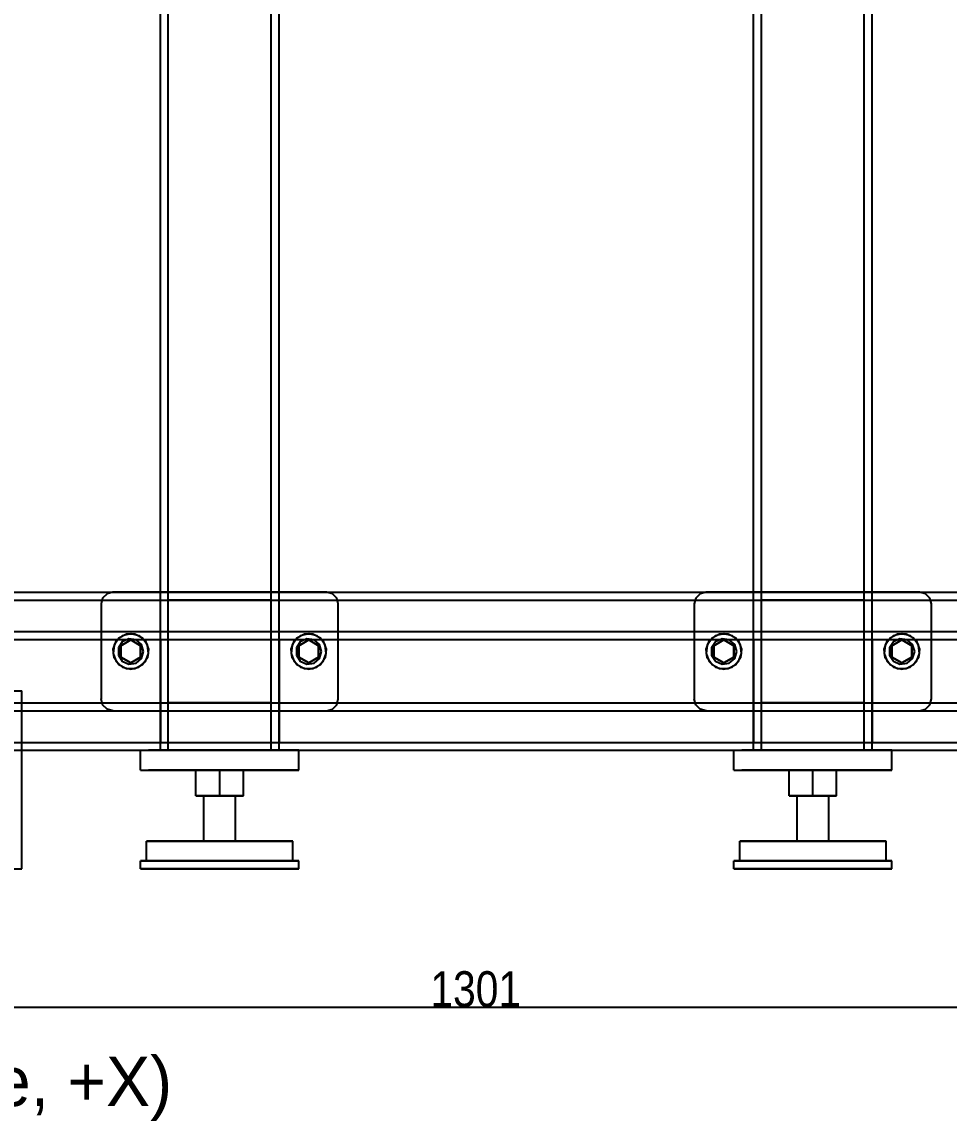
# Model space of a CAD drawing. Header units: millimetres. Extents: x -201 to 3037, y -406 to 3230.
# Drawn here: x 2150 to 2619, y -128 to 428 of the extents above; entities that cross this region are included whole.
import ezdxf

# ---------------------------------------------------------------- set-up
doc = ezdxf.new("R2010")
doc.units = ezdxf.units.MM
for name, color, linetype in [('DIM', 5, 'Continuous'), ('HIDDEN', 8, 'Continuous'), ('TEXT', 3, 'Continuous'), ('VISIBLE', 7, 'Continuous')]:
    doc.layers.add(name, color=color, linetype=linetype)
doc.styles.add('OpenSansCondensed-Light', font='OpenSansCondensed-Light.ttf')
doc.dimstyles.new('EZDXF', dxfattribs={"dimtxt": 0.25, "dimasz": 0.175, "dimexe": 0.375, "dimexo": 0.125, "dimgap": 0.1, "dimtad": 1, "dimlfac": 100, "dimzin": 12, "dimdsep": 46, "dimtxsty": 'OpenSansCondensed-Light', "dimblk": 'ARCHTICK', "dimcen": 2.5, "dimazin": 3, "dimtfac": 0.5, "dimtmove": 2, "dimatfit": 3})

# ---------------------------------------------------------------- blocks, each defined once
blk = doc.blocks.new('_ARCHTICK')
at = {"color": 0, "linetype": 'BYBLOCK', "const_width": 0.15}
blk.add_lwpolyline([(-0.5, -0.5), (0.5, 0.5)], dxfattribs=at)

msp = doc.modelspace()

# ---------------------------------------------------------------- linework, layer by layer
at = {"layer": 'HIDDEN'}
for points in [[(2220, 60), (2220, 880)], [(2224, 60), (2224, 880)], [(2224, 60), (2224, 880)], [(2276, 60), (2276, 880)], [(2276, 60), (2276, 880)], [(2280, 60), (2280, 880)], [(2520, 60), (2520, 880)], [(2524, 60), (2524, 880)], [(2524, 60), (2524, 880)], [(2576, 60), (2576, 880)], [(2576, 60), (2576, 880)], [(2580, 60), (2580, 880)], [(2130, 140), (2670, 140)], [(2130, 140), (2670, 140)], [(2130, 140), (2670, 140)], [(2196, 140), (2193, 139.2), (2190.8, 137), (2190, 134)], [(2196, 140), (2193, 139.2), (2190.8, 137), (2190, 134)], [(2196, 140), (2193, 139.2), (2190.8, 137), (2190, 134)], [(2196, 140), (2193, 139.2), (2190.8, 137), (2190, 134)], [(2304, 140), (2196, 140)], [(2304, 140), (2196, 140)], [(2304, 140), (2196, 140)], [(2304, 140), (2196, 140)], [(2220, 80), (2220, 140)], [(2220, 80), (2220, 140)], [(2220, 140), (2280, 140)], [(2220, 80), (2220, 140)], [(2220, 140), (2280, 140)], [(2280, 80), (2280, 140)], [(2280, 80), (2280, 140)], [(2280, 80), (2280, 140)], [(2310, 134), (2309.2, 137), (2307, 139.2), (2304, 140)], [(2310, 134), (2309.2, 137), (2307, 139.2), (2304, 140)], [(2310, 134), (2309.2, 137), (2307, 139.2), (2304, 140)], [(2310, 134), (2309.2, 137), (2307, 139.2), (2304, 140)], [(2496, 140), (2493, 139.2), (2490.8, 137), (2490, 134)], [(2496, 140), (2493, 139.2), (2490.8, 137), (2490, 134)], [(2496, 140), (2493, 139.2), (2490.8, 137), (2490, 134)], [(2496, 140), (2493, 139.2), (2490.8, 137), (2490, 134)], [(2604, 140), (2496, 140)], [(2604, 140), (2496, 140)], [(2604, 140), (2496, 140)], [(2604, 140), (2496, 140)], [(2520, 80), (2520, 140)], [(2520, 80), (2520, 140)], [(2520, 140), (2580, 140)], [(2520, 80), (2520, 140)], [(2520, 140), (2580, 140)], [(2580, 80), (2580, 140)], [(2580, 80), (2580, 140)], [(2580, 80), (2580, 140)], [(2610, 134), (2609.2, 137), (2607, 139.2), (2604, 140)], [(2610, 134), (2609.2, 137), (2607, 139.2), (2604, 140)], [(2610, 134), (2609.2, 137), (2607, 139.2), (2604, 140)], [(2610, 134), (2609.2, 137), (2607, 139.2), (2604, 140)], [(2130, 136), (2670, 136)], [(2130, 136), (2670, 136)], [(2130, 136), (2670, 136)], [(2130, 136), (2670, 136)], [(2190, 134), (2190, 86)], [(2190, 134), (2190, 86)], [(2190, 134), (2190, 86)], [(2190, 134), (2190, 86)], [(2276, 136), (2224, 136)], [(2224, 84), (2224, 136)], [(2276, 136), (2224, 136)], [(2224, 84), (2224, 136)], [(2276, 84), (2276, 136)], [(2276, 84), (2276, 136)], [(2310, 86), (2310, 134)], [(2310, 86), (2310, 134)], [(2310, 86), (2310, 134)], [(2310, 86), (2310, 134)], [(2490, 134), (2490, 86)], [(2490, 134), (2490, 86)], [(2490, 134), (2490, 86)], [(2490, 134), (2490, 86)], [(2576, 136), (2524, 136)], [(2524, 84), (2524, 136)], [(2576, 136), (2524, 136)], [(2524, 84), (2524, 136)], [(2576, 84), (2576, 136)], [(2576, 84), (2576, 136)], [(2610, 86), (2610, 134)], [(2610, 86), (2610, 134)], [(2610, 86), (2610, 134)], [(2610, 86), (2610, 134)], [(1860, 120), (2690, 120)], [(1860, 120), (2690, 120)], [(1860, 120), (2220, 120)], [(2070, 120), (2220, 120)], [(2205, 119), (2209.18, 117.97), (2212.41, 115.11), (2213.93, 111.08), (2213.42, 106.81), (2210.97, 103.26), (2207.15, 101.26), (2202.85, 101.26), (2199.03, 103.26), (2196.58, 106.81), (2196.07, 111.08), (2197.59, 115.11), (2200.82, 117.97), (2205, 119)], [(2205, 119), (2209.18, 117.97), (2212.41, 115.11), (2213.93, 111.08), (2213.42, 106.81), (2210.97, 103.26), (2207.15, 101.26), (2202.85, 101.26), (2199.03, 103.26), (2196.58, 106.81), (2196.07, 111.08), (2197.59, 115.11), (2200.82, 117.97), (2205, 119)], [(2205, 101), (2209.18, 102.03), (2212.41, 104.89), (2213.93, 108.92), (2213.42, 113.19), (2210.97, 116.74), (2207.15, 118.74), (2202.85, 118.74), (2199.03, 116.74), (2196.58, 113.19), (2196.07, 108.92), (2197.59, 104.89), (2200.82, 102.03), (2205, 101)], [(2205, 101), (2209.18, 102.03), (2212.41, 104.89), (2213.93, 108.92), (2213.42, 113.19), (2210.97, 116.74), (2207.15, 118.74), (2202.85, 118.74), (2199.03, 116.74), (2196.58, 113.19), (2196.07, 108.92), (2197.59, 104.89), (2200.82, 102.03), (2205, 101)], [(2220, 60), (2220, 120)], [(2220, 80), (2220, 120)], [(2280, 60), (2280, 120)], [(2280, 120), (2520, 120)], [(2280, 80), (2280, 120)], [(2280, 120), (2520, 120)], [(2295, 119), (2299.18, 117.97), (2302.41, 115.11), (2303.93, 111.08), (2303.42, 106.81), (2300.97, 103.26), (2297.15, 101.26), (2292.85, 101.26), (2289.03, 103.26), (2286.58, 106.81), (2286.07, 111.08), (2287.59, 115.11), (2290.82, 117.97), (2295, 119)], [(2295, 119), (2299.18, 117.97), (2302.41, 115.11), (2303.93, 111.08), (2303.42, 106.81), (2300.97, 103.26), (2297.15, 101.26), (2292.85, 101.26), (2289.03, 103.26), (2286.58, 106.81), (2286.07, 111.08), (2287.59, 115.11), (2290.82, 117.97), (2295, 119)], [(2295, 101), (2299.18, 102.03), (2302.41, 104.89), (2303.93, 108.92), (2303.42, 113.19), (2300.97, 116.74), (2297.15, 118.74), (2292.85, 118.74), (2289.03, 116.74), (2286.58, 113.19), (2286.07, 108.92), (2287.59, 104.89), (2290.82, 102.03), (2295, 101)], [(2295, 101), (2299.18, 102.03), (2302.41, 104.89), (2303.93, 108.92), (2303.42, 113.19), (2300.97, 116.74), (2297.15, 118.74), (2292.85, 118.74), (2289.03, 116.74), (2286.58, 113.19), (2286.07, 108.92), (2287.59, 104.89), (2290.82, 102.03), (2295, 101)], [(2505, 119), (2509.18, 117.97), (2512.41, 115.11), (2513.93, 111.08), (2513.42, 106.81), (2510.97, 103.26), (2507.15, 101.26), (2502.85, 101.26), (2499.03, 103.26), (2496.58, 106.81), (2496.07, 111.08), (2497.59, 115.11), (2500.82, 117.97), (2505, 119)], [(2505, 119), (2509.18, 117.97), (2512.41, 115.11), (2513.93, 111.08), (2513.42, 106.81), (2510.97, 103.26), (2507.15, 101.26), (2502.85, 101.26), (2499.03, 103.26), (2496.58, 106.81), (2496.07, 111.08), (2497.59, 115.11), (2500.82, 117.97), (2505, 119)], [(2505, 101), (2509.18, 102.03), (2512.41, 104.89), (2513.93, 108.92), (2513.42, 113.19), (2510.97, 116.74), (2507.15, 118.74), (2502.85, 118.74), (2499.03, 116.74), (2496.58, 113.19), (2496.07, 108.92), (2497.59, 104.89), (2500.82, 102.03), (2505, 101)], [(2505, 101), (2509.18, 102.03), (2512.41, 104.89), (2513.93, 108.92), (2513.42, 113.19), (2510.97, 116.74), (2507.15, 118.74), (2502.85, 118.74), (2499.03, 116.74), (2496.58, 113.19), (2496.07, 108.92), (2497.59, 104.89), (2500.82, 102.03), (2505, 101)], [(2520, 60), (2520, 120)], [(2520, 80), (2520, 120)], [(2580, 60), (2580, 120)], [(2580, 120), (2690, 120)], [(2580, 80), (2580, 120)], [(2580, 120), (2690, 120)], [(2595, 119), (2599.18, 117.97), (2602.41, 115.11), (2603.93, 111.08), (2603.42, 106.81), (2600.97, 103.26), (2597.15, 101.26), (2592.85, 101.26), (2589.03, 103.26), (2586.58, 106.81), (2586.07, 111.08), (2587.59, 115.11), (2590.82, 117.97), (2595, 119)], [(2595, 119), (2599.18, 117.97), (2602.41, 115.11), (2603.93, 111.08), (2603.42, 106.81), (2600.97, 103.26), (2597.15, 101.26), (2592.85, 101.26), (2589.03, 103.26), (2586.58, 106.81), (2586.07, 111.08), (2587.59, 115.11), (2590.82, 117.97), (2595, 119)], [(2595, 101), (2599.18, 102.03), (2602.41, 104.89), (2603.93, 108.92), (2603.42, 113.19), (2600.97, 116.74), (2597.15, 118.74), (2592.85, 118.74), (2589.03, 116.74), (2586.58, 113.19), (2586.07, 108.92), (2587.59, 104.89), (2590.82, 102.03), (2595, 101)], [(2595, 101), (2599.18, 102.03), (2602.41, 104.89), (2603.93, 108.92), (2603.42, 113.19), (2600.97, 116.74), (2597.15, 118.74), (2592.85, 118.74), (2589.03, 116.74), (2586.58, 113.19), (2586.07, 108.92), (2587.59, 104.89), (2590.82, 102.03), (2595, 101)], [(1860, 116), (2690, 116)], [(1860, 116), (2690, 116)], [(1860, 116), (2220, 116)], [(1860, 116), (2220, 116)], [(2211.5, 110), (2210.47, 113.51), (2207.7, 115.91), (2204.07, 116.43), (2200.74, 114.91), (2198.76, 111.83), (2198.76, 108.17), (2200.74, 105.09), (2204.07, 103.57), (2207.7, 104.09), (2210.47, 106.49), (2211.5, 110)], [(2211.5, 110), (2210.47, 113.51), (2207.7, 115.91), (2204.07, 116.43), (2200.74, 114.91), (2198.76, 111.83), (2198.76, 108.17), (2200.74, 105.09), (2204.07, 103.57), (2207.7, 104.09), (2210.47, 106.49), (2211.5, 110)], [(2211.5, 110), (2210.47, 113.51), (2207.7, 115.91), (2204.07, 116.43), (2200.74, 114.91), (2198.76, 111.83), (2198.76, 108.17), (2200.74, 105.09), (2204.07, 103.57), (2207.7, 104.09), (2210.47, 106.49), (2211.5, 110)], [(2211.5, 110), (2210.47, 113.51), (2207.7, 115.91), (2204.07, 116.43), (2200.74, 114.91), (2198.76, 111.83), (2198.76, 108.17), (2200.74, 105.09), (2204.07, 103.57), (2207.7, 104.09), (2210.47, 106.49), (2211.5, 110)], [(2200, 112.89), (2205, 115.77)], [(2205, 115.77), (2200, 112.89)], [(2205, 115.77), (2200, 112.89)], [(2200, 112.89), (2205, 115.77)], [(2200, 107.11), (2200, 112.89)], [(2200, 112.89), (2200, 107.11)], [(2200, 112.89), (2200, 107.11)], [(2200, 107.11), (2200, 112.89)], [(2205, 115.77), (2210, 112.89)], [(2210, 112.89), (2205, 115.77)], [(2210, 112.89), (2205, 115.77)], [(2205, 115.77), (2210, 112.89)], [(2210, 112.89), (2210, 107.11)], [(2210, 107.11), (2210, 112.89)], [(2210, 107.11), (2210, 112.89)], [(2210, 112.89), (2210, 107.11)], [(2220, 116), (2220, 64)], [(2220, 116), (2220, 64)], [(2280, 116), (2280, 64)], [(2280, 116), (2280, 64)], [(2280, 116), (2520, 116)], [(2280, 116), (2520, 116)], [(2301.5, 110), (2300.47, 113.51), (2297.7, 115.91), (2294.07, 116.43), (2290.74, 114.91), (2288.76, 111.83), (2288.76, 108.17), (2290.74, 105.09), (2294.07, 103.57), (2297.7, 104.09), (2300.47, 106.49), (2301.5, 110)], [(2301.5, 110), (2300.47, 113.51), (2297.7, 115.91), (2294.07, 116.43), (2290.74, 114.91), (2288.76, 111.83), (2288.76, 108.17), (2290.74, 105.09), (2294.07, 103.57), (2297.7, 104.09), (2300.47, 106.49), (2301.5, 110)], [(2301.5, 110), (2300.47, 113.51), (2297.7, 115.91), (2294.07, 116.43), (2290.74, 114.91), (2288.76, 111.83), (2288.76, 108.17), (2290.74, 105.09), (2294.07, 103.57), (2297.7, 104.09), (2300.47, 106.49), (2301.5, 110)], [(2301.5, 110), (2300.47, 113.51), (2297.7, 115.91), (2294.07, 116.43), (2290.74, 114.91), (2288.76, 111.83), (2288.76, 108.17), (2290.74, 105.09), (2294.07, 103.57), (2297.7, 104.09), (2300.47, 106.49), (2301.5, 110)], [(2290, 112.89), (2295, 115.77)], [(2295, 115.77), (2290, 112.89)], [(2295, 115.77), (2290, 112.89)], [(2290, 112.89), (2295, 115.77)], [(2290, 107.11), (2290, 112.89)], [(2290, 112.89), (2290, 107.11)], [(2290, 112.89), (2290, 107.11)], [(2290, 107.11), (2290, 112.89)], [(2295, 115.77), (2300, 112.89)], [(2300, 112.89), (2295, 115.77)], [(2300, 112.89), (2295, 115.77)], [(2295, 115.77), (2300, 112.89)], [(2300, 112.89), (2300, 107.11)], [(2300, 107.11), (2300, 112.89)], [(2300, 107.11), (2300, 112.89)], [(2300, 112.89), (2300, 107.11)], [(2511.5, 110), (2510.47, 113.51), (2507.7, 115.91), (2504.07, 116.43), (2500.74, 114.91), (2498.76, 111.83), (2498.76, 108.17), (2500.74, 105.09), (2504.07, 103.57), (2507.7, 104.09), (2510.47, 106.49), (2511.5, 110)], [(2511.5, 110), (2510.47, 113.51), (2507.7, 115.91), (2504.07, 116.43), (2500.74, 114.91), (2498.76, 111.83), (2498.76, 108.17), (2500.74, 105.09), (2504.07, 103.57), (2507.7, 104.09), (2510.47, 106.49), (2511.5, 110)], [(2511.5, 110), (2510.47, 113.51), (2507.7, 115.91), (2504.07, 116.43), (2500.74, 114.91), (2498.76, 111.83), (2498.76, 108.17), (2500.74, 105.09), (2504.07, 103.57), (2507.7, 104.09), (2510.47, 106.49), (2511.5, 110)], [(2511.5, 110), (2510.47, 113.51), (2507.7, 115.91), (2504.07, 116.43), (2500.74, 114.91), (2498.76, 111.83), (2498.76, 108.17), (2500.74, 105.09), (2504.07, 103.57), (2507.7, 104.09), (2510.47, 106.49), (2511.5, 110)], [(2500, 112.89), (2505, 115.77)], [(2505, 115.77), (2500, 112.89)], [(2505, 115.77), (2500, 112.89)], [(2500, 112.89), (2505, 115.77)], [(2500, 107.11), (2500, 112.89)], [(2500, 112.89), (2500, 107.11)], [(2500, 112.89), (2500, 107.11)], [(2500, 107.11), (2500, 112.89)], [(2505, 115.77), (2510, 112.89)], [(2510, 112.89), (2505, 115.77)], [(2510, 112.89), (2505, 115.77)], [(2505, 115.77), (2510, 112.89)], [(2510, 112.89), (2510, 107.11)], [(2510, 107.11), (2510, 112.89)], [(2510, 107.11), (2510, 112.89)], [(2510, 112.89), (2510, 107.11)], [(2520, 116), (2520, 64)], [(2520, 116), (2520, 64)], [(2580, 116), (2580, 64)], [(2580, 116), (2580, 64)], [(2580, 116), (2690, 116)], [(2580, 116), (2690, 116)], [(2601.5, 110), (2600.47, 113.51), (2597.7, 115.91), (2594.07, 116.43), (2590.74, 114.91), (2588.76, 111.83), (2588.76, 108.17), (2590.74, 105.09), (2594.07, 103.57), (2597.7, 104.09), (2600.47, 106.49), (2601.5, 110)], [(2601.5, 110), (2600.47, 113.51), (2597.7, 115.91), (2594.07, 116.43), (2590.74, 114.91), (2588.76, 111.83), (2588.76, 108.17), (2590.74, 105.09), (2594.07, 103.57), (2597.7, 104.09), (2600.47, 106.49), (2601.5, 110)], [(2601.5, 110), (2600.47, 113.51), (2597.7, 115.91), (2594.07, 116.43), (2590.74, 114.91), (2588.76, 111.83), (2588.76, 108.17), (2590.74, 105.09), (2594.07, 103.57), (2597.7, 104.09), (2600.47, 106.49), (2601.5, 110)], [(2601.5, 110), (2600.47, 113.51), (2597.7, 115.91), (2594.07, 116.43), (2590.74, 114.91), (2588.76, 111.83), (2588.76, 108.17), (2590.74, 105.09), (2594.07, 103.57), (2597.7, 104.09), (2600.47, 106.49), (2601.5, 110)], [(2590, 112.89), (2595, 115.77)], [(2595, 115.77), (2590, 112.89)], [(2595, 115.77), (2590, 112.89)], [(2590, 112.89), (2595, 115.77)], [(2590, 107.11), (2590, 112.89)], [(2590, 112.89), (2590, 107.11)], [(2590, 112.89), (2590, 107.11)], [(2590, 107.11), (2590, 112.89)], [(2595, 115.77), (2600, 112.89)], [(2600, 112.89), (2595, 115.77)], [(2600, 112.89), (2595, 115.77)], [(2595, 115.77), (2600, 112.89)], [(2600, 112.89), (2600, 107.11)], [(2600, 107.11), (2600, 112.89)], [(2600, 107.11), (2600, 112.89)], [(2600, 112.89), (2600, 107.11)], [(2205, 104.23), (2200, 107.11)], [(2200, 107.11), (2205, 104.23)], [(2200, 107.11), (2205, 104.23)], [(2205, 104.23), (2200, 107.11)], [(2210, 107.11), (2205, 104.23)], [(2205, 104.23), (2210, 107.11)], [(2205, 104.23), (2210, 107.11)], [(2210, 107.11), (2205, 104.23)], [(2295, 104.23), (2290, 107.11)], [(2290, 107.11), (2295, 104.23)], [(2290, 107.11), (2295, 104.23)], [(2295, 104.23), (2290, 107.11)], [(2300, 107.11), (2295, 104.23)], [(2295, 104.23), (2300, 107.11)], [(2295, 104.23), (2300, 107.11)], [(2300, 107.11), (2295, 104.23)], [(2505, 104.23), (2500, 107.11)], [(2500, 107.11), (2505, 104.23)], [(2500, 107.11), (2505, 104.23)], [(2505, 104.23), (2500, 107.11)], [(2510, 107.11), (2505, 104.23)], [(2505, 104.23), (2510, 107.11)], [(2505, 104.23), (2510, 107.11)], [(2510, 107.11), (2505, 104.23)], [(2595, 104.23), (2590, 107.11)], [(2590, 107.11), (2595, 104.23)], [(2590, 107.11), (2595, 104.23)], [(2595, 104.23), (2590, 107.11)], [(2600, 107.11), (2595, 104.23)], [(2595, 104.23), (2600, 107.11)], [(2595, 104.23), (2600, 107.11)], [(2600, 107.11), (2595, 104.23)], [(1950, 90), (2150, 90)], [(2150, 0), (2150, 90)], [(2130, 84), (2670, 84)], [(2130, 84), (2670, 84)], [(2130, 84), (2670, 84)], [(2130, 84), (2670, 84)], [(2196, 80), (2193, 80.8), (2190.8, 83), (2190, 86)], [(2196, 80), (2193, 80.8), (2190.8, 83), (2190, 86)], [(2196, 80), (2193, 80.8), (2190.8, 83), (2190, 86)], [(2196, 80), (2193, 80.8), (2190.8, 83), (2190, 86)], [(2276, 84), (2224, 84)], [(2276, 84), (2224, 84)], [(2304, 80), (2307, 80.8), (2309.2, 83), (2310, 86)], [(2304, 80), (2307, 80.8), (2309.2, 83), (2310, 86)], [(2304, 80), (2307, 80.8), (2309.2, 83), (2310, 86)], [(2304, 80), (2307, 80.8), (2309.2, 83), (2310, 86)], [(2496, 80), (2493, 80.8), (2490.8, 83), (2490, 86)], [(2496, 80), (2493, 80.8), (2490.8, 83), (2490, 86)], [(2496, 80), (2493, 80.8), (2490.8, 83), (2490, 86)], [(2496, 80), (2493, 80.8), (2490.8, 83), (2490, 86)], [(2576, 84), (2524, 84)], [(2576, 84), (2524, 84)], [(2604, 80), (2607, 80.8), (2609.2, 83), (2610, 86)], [(2604, 80), (2607, 80.8), (2609.2, 83), (2610, 86)], [(2604, 80), (2607, 80.8), (2609.2, 83), (2610, 86)], [(2604, 80), (2607, 80.8), (2609.2, 83), (2610, 86)], [(2130, 80), (2670, 80)], [(2130, 80), (2670, 80)], [(2130, 80), (2670, 80)], [(2130, 80), (2150, 80)], [(2196, 80), (2304, 80)], [(2196, 80), (2304, 80)], [(2196, 80), (2304, 80)], [(2196, 80), (2304, 80)], [(2220, 80), (2280, 80)], [(2220, 80), (2280, 80)], [(2496, 80), (2604, 80)], [(2496, 80), (2604, 80)], [(2496, 80), (2604, 80)], [(2496, 80), (2604, 80)], [(2520, 80), (2580, 80)], [(2520, 80), (2580, 80)], [(1860, 64), (2690, 64)], [(1860, 64), (2690, 64)], [(1860, 64), (2220, 64)], [(1860, 64), (2220, 64)], [(2280, 64), (2520, 64)], [(2280, 64), (2520, 64)], [(2580, 64), (2690, 64)], [(2580, 64), (2690, 64)], [(1860, 60), (2690, 60)], [(1860, 60), (2690, 60)], [(1860, 60), (2220, 60)], [(1950, 60), (2150, 60)], [(2210, 60), (2220, 60)], [(2210, 50), (2210, 60)], [(2210, 60), (2210.03, 60), (2210.1, 60), (2210.22, 60), (2210.4, 60), (2210.61, 60), (2210.87, 60), (2211.17, 60), (2211.51, 60), (2211.87, 60), (2212.26, 60), (2212.68, 60), (2213.11, 60), (2213.55, 60), (2214, 60)], [(2286, 60), (2214, 60)], [(2220, 60), (2280, 60)], [(2220, 60), (2280, 60)], [(2224, 60), (2276, 60)], [(2224, 60), (2276, 60)], [(2258.5, 60), (2258.29, 60), (2257.66, 60), (2256.65, 60), (2255.3, 60), (2253.69, 60), (2251.89, 60), (2250, 60), (2248.11, 60), (2246.31, 60), (2244.7, 60), (2243.35, 60), (2242.34, 60), (2241.71, 60), (2241.5, 60)], [(2241.5, 60), (2241.55, 60), (2241.71, 60), (2241.98, 60), (2242.34, 60), (2242.8, 60), (2243.35, 60), (2243.99, 60), (2244.7, 60), (2245.48, 60), (2246.31, 60), (2247.19, 60), (2248.11, 60), (2249.05, 60), (2250, 60)], [(2250, 60), (2250.95, 60), (2251.89, 60), (2252.81, 60), (2253.69, 60), (2254.52, 60), (2255.3, 60), (2256.01, 60), (2256.65, 60), (2257.2, 60), (2257.66, 60), (2258.02, 60), (2258.29, 60), (2258.45, 60), (2258.5, 60)], [(2280, 60), (2520, 60)], [(2280, 60), (2290, 60)], [(2290, 60), (2289.97, 60), (2289.9, 60), (2289.78, 60), (2289.6, 60), (2289.39, 60), (2289.13, 60), (2288.83, 60), (2288.49, 60), (2288.13, 60), (2287.74, 60), (2287.32, 60), (2286.89, 60), (2286.45, 60), (2286, 60)], [(2290, 50), (2290, 60)], [(2510, 60), (2520, 60)], [(2510, 50), (2510, 60)], [(2510, 60), (2510.03, 60), (2510.1, 60), (2510.22, 60), (2510.4, 60), (2510.61, 60), (2510.87, 60), (2511.17, 60), (2511.51, 60), (2511.87, 60), (2512.26, 60), (2512.68, 60), (2513.11, 60), (2513.55, 60), (2514, 60)], [(2586, 60), (2514, 60)], [(2520, 60), (2580, 60)], [(2520, 60), (2580, 60)], [(2524, 60), (2576, 60)], [(2524, 60), (2576, 60)], [(2558.5, 60), (2558.29, 60), (2557.66, 60), (2556.65, 60), (2555.3, 60), (2553.69, 60), (2551.89, 60), (2550, 60), (2548.11, 60), (2546.31, 60), (2544.7, 60), (2543.35, 60), (2542.34, 60), (2541.71, 60), (2541.5, 60)], [(2541.5, 60), (2541.55, 60), (2541.71, 60), (2541.98, 60), (2542.34, 60), (2542.8, 60), (2543.35, 60), (2543.99, 60), (2544.7, 60), (2545.48, 60), (2546.31, 60), (2547.19, 60), (2548.11, 60), (2549.05, 60), (2550, 60)], [(2550, 60), (2550.95, 60), (2551.89, 60), (2552.81, 60), (2553.69, 60), (2554.52, 60), (2555.3, 60), (2556.01, 60), (2556.65, 60), (2557.2, 60), (2557.66, 60), (2558.02, 60), (2558.29, 60), (2558.45, 60), (2558.5, 60)], [(2580, 60), (2690, 60)], [(2580, 60), (2590, 60)], [(2590, 60), (2589.97, 60), (2589.9, 60), (2589.78, 60), (2589.6, 60), (2589.39, 60), (2589.13, 60), (2588.83, 60), (2588.49, 60), (2588.13, 60), (2587.74, 60), (2587.32, 60), (2586.89, 60), (2586.45, 60), (2586, 60)], [(2590, 50), (2590, 60)], [(2210, 50), (2210.03, 50), (2210.1, 50), (2210.22, 50), (2210.4, 50), (2210.61, 50), (2210.87, 50), (2211.17, 50), (2211.51, 50), (2211.87, 50), (2212.26, 50), (2212.68, 50), (2213.11, 50), (2213.55, 50), (2214, 50)], [(2286, 50), (2214, 50)], [(2238, 50), (2250, 50)], [(2250, 50), (2238, 50)], [(2238, 37), (2238, 50)], [(2258.5, 50), (2258.29, 50), (2257.66, 50), (2256.65, 50), (2255.3, 50), (2253.69, 50), (2251.89, 50), (2250, 50), (2248.11, 50), (2246.31, 50), (2244.7, 50), (2243.35, 50), (2242.34, 50), (2241.71, 50), (2241.5, 50)], [(2241.5, 50), (2241.55, 50), (2241.71, 50), (2241.98, 50), (2242.34, 50), (2242.8, 50), (2243.35, 50), (2243.99, 50), (2244.7, 50), (2245.48, 50), (2246.31, 50), (2247.19, 50), (2248.11, 50), (2249.05, 50), (2250, 50)], [(2258, 50), (2257.8, 50), (2257.21, 50), (2256.25, 50), (2254.99, 50), (2253.47, 50), (2251.78, 50), (2250, 50), (2248.22, 50), (2246.53, 50), (2245.01, 50), (2243.75, 50), (2242.79, 50), (2242.2, 50), (2242, 50)], [(2242, 50), (2242.05, 50), (2242.2, 50), (2242.45, 50), (2242.79, 50), (2243.23, 50), (2243.75, 50), (2244.34, 50), (2245.01, 50), (2245.74, 50), (2246.53, 50), (2247.36, 50), (2248.22, 50), (2249.1, 50), (2250, 50)], [(2258, 50), (2257.8, 50), (2257.21, 50), (2256.25, 50), (2254.99, 50), (2253.47, 50), (2251.78, 50), (2250, 50), (2248.22, 50), (2246.53, 50), (2245.01, 50), (2243.75, 50), (2242.79, 50), (2242.2, 50), (2242, 50)], [(2242, 50), (2242.05, 50), (2242.2, 50), (2242.45, 50), (2242.79, 50), (2243.23, 50), (2243.75, 50), (2244.34, 50), (2245.01, 50), (2245.74, 50), (2246.53, 50), (2247.36, 50), (2248.22, 50), (2249.1, 50), (2250, 50)], [(2250, 50), (2250.95, 50), (2251.89, 50), (2252.81, 50), (2253.69, 50), (2254.52, 50), (2255.3, 50), (2256.01, 50), (2256.65, 50), (2257.2, 50), (2257.66, 50), (2258.02, 50), (2258.29, 50), (2258.45, 50), (2258.5, 50)], [(2250, 50), (2250.9, 50), (2251.78, 50), (2252.64, 50), (2253.47, 50), (2254.26, 50), (2254.99, 50), (2255.66, 50), (2256.25, 50), (2256.77, 50), (2257.21, 50), (2257.55, 50), (2257.8, 50), (2257.95, 50), (2258, 50)], [(2250, 50), (2262, 50)], [(2262, 50), (2250, 50)], [(2250, 50), (2250.9, 50), (2251.78, 50), (2252.64, 50), (2253.47, 50), (2254.26, 50), (2254.99, 50), (2255.66, 50), (2256.25, 50), (2256.77, 50), (2257.21, 50), (2257.55, 50), (2257.8, 50), (2257.95, 50), (2258, 50)], [(2250, 37), (2250, 50)], [(2262, 37), (2262, 50)], [(2290, 50), (2289.97, 50), (2289.9, 50), (2289.78, 50), (2289.6, 50), (2289.39, 50), (2289.13, 50), (2288.83, 50), (2288.49, 50), (2288.13, 50), (2287.74, 50), (2287.32, 50), (2286.89, 50), (2286.45, 50), (2286, 50)], [(2510, 50), (2510.03, 50), (2510.1, 50), (2510.22, 50), (2510.4, 50), (2510.61, 50), (2510.87, 50), (2511.17, 50), (2511.51, 50), (2511.87, 50), (2512.26, 50), (2512.68, 50), (2513.11, 50), (2513.55, 50), (2514, 50)], [(2586, 50), (2514, 50)], [(2538, 50), (2550, 50)], [(2550, 50), (2538, 50)], [(2538, 37), (2538, 50)], [(2558.5, 50), (2558.29, 50), (2557.66, 50), (2556.65, 50), (2555.3, 50), (2553.69, 50), (2551.89, 50), (2550, 50), (2548.11, 50), (2546.31, 50), (2544.7, 50), (2543.35, 50), (2542.34, 50), (2541.71, 50), (2541.5, 50)], [(2541.5, 50), (2541.55, 50), (2541.71, 50), (2541.98, 50), (2542.34, 50), (2542.8, 50), (2543.35, 50), (2543.99, 50), (2544.7, 50), (2545.48, 50), (2546.31, 50), (2547.19, 50), (2548.11, 50), (2549.05, 50), (2550, 50)], [(2558, 50), (2557.8, 50), (2557.21, 50), (2556.25, 50), (2554.99, 50), (2553.47, 50), (2551.78, 50), (2550, 50), (2548.22, 50), (2546.53, 50), (2545.01, 50), (2543.75, 50), (2542.79, 50), (2542.2, 50), (2542, 50)], [(2542, 50), (2542.05, 50), (2542.2, 50), (2542.45, 50), (2542.79, 50), (2543.23, 50), (2543.75, 50), (2544.34, 50), (2545.01, 50), (2545.74, 50), (2546.53, 50), (2547.36, 50), (2548.22, 50), (2549.1, 50), (2550, 50)], [(2558, 50), (2557.8, 50), (2557.21, 50), (2556.25, 50), (2554.99, 50), (2553.47, 50), (2551.78, 50), (2550, 50), (2548.22, 50), (2546.53, 50), (2545.01, 50), (2543.75, 50), (2542.79, 50), (2542.2, 50), (2542, 50)], [(2542, 50), (2542.05, 50), (2542.2, 50), (2542.45, 50), (2542.79, 50), (2543.23, 50), (2543.75, 50), (2544.34, 50), (2545.01, 50), (2545.74, 50), (2546.53, 50), (2547.36, 50), (2548.22, 50), (2549.1, 50), (2550, 50)], [(2550, 50), (2550.95, 50), (2551.89, 50), (2552.81, 50), (2553.69, 50), (2554.52, 50), (2555.3, 50), (2556.01, 50), (2556.65, 50), (2557.2, 50), (2557.66, 50), (2558.02, 50), (2558.29, 50), (2558.45, 50), (2558.5, 50)], [(2550, 50), (2550.9, 50), (2551.78, 50), (2552.64, 50), (2553.47, 50), (2554.26, 50), (2554.99, 50), (2555.66, 50), (2556.25, 50), (2556.77, 50), (2557.21, 50), (2557.55, 50), (2557.8, 50), (2557.95, 50), (2558, 50)], [(2550, 50), (2562, 50)], [(2562, 50), (2550, 50)], [(2550, 50), (2550.9, 50), (2551.78, 50), (2552.64, 50), (2553.47, 50), (2554.26, 50), (2554.99, 50), (2555.66, 50), (2556.25, 50), (2556.77, 50), (2557.21, 50), (2557.55, 50), (2557.8, 50), (2557.95, 50), (2558, 50)], [(2550, 37), (2550, 50)], [(2562, 37), (2562, 50)], [(2590, 50), (2589.97, 50), (2589.9, 50), (2589.78, 50), (2589.6, 50), (2589.39, 50), (2589.13, 50), (2588.83, 50), (2588.49, 50), (2588.13, 50), (2587.74, 50), (2587.32, 50), (2586.89, 50), (2586.45, 50), (2586, 50)], [(2250, 37), (2238, 37)], [(2258, 37), (2257.8, 37), (2257.21, 37), (2256.25, 37), (2254.99, 37), (2253.47, 37), (2251.78, 37), (2250, 37), (2248.22, 37), (2246.53, 37), (2245.01, 37), (2243.75, 37), (2242.79, 37), (2242.2, 37), (2242, 37)], [(2242, 37), (2242.05, 37), (2242.2, 37), (2242.45, 37), (2242.79, 37), (2243.23, 37), (2243.75, 37), (2244.34, 37), (2245.01, 37), (2245.74, 37), (2246.53, 37), (2247.36, 37), (2248.22, 37), (2249.1, 37), (2250, 37)], [(2262, 37), (2250, 37)], [(2250, 37), (2250.9, 37), (2251.78, 37), (2252.64, 37), (2253.47, 37), (2254.26, 37), (2254.99, 37), (2255.66, 37), (2256.25, 37), (2256.77, 37), (2257.21, 37), (2257.55, 37), (2257.8, 37), (2257.95, 37), (2258, 37)], [(2550, 37), (2538, 37)], [(2558, 37), (2557.8, 37), (2557.21, 37), (2556.25, 37), (2554.99, 37), (2553.47, 37), (2551.78, 37), (2550, 37), (2548.22, 37), (2546.53, 37), (2545.01, 37), (2543.75, 37), (2542.79, 37), (2542.2, 37), (2542, 37)], [(2542, 37), (2542.05, 37), (2542.2, 37), (2542.45, 37), (2542.79, 37), (2543.23, 37), (2543.75, 37), (2544.34, 37), (2545.01, 37), (2545.74, 37), (2546.53, 37), (2547.36, 37), (2548.22, 37), (2549.1, 37), (2550, 37)], [(2562, 37), (2550, 37)], [(2550, 37), (2550.9, 37), (2551.78, 37), (2552.64, 37), (2553.47, 37), (2554.26, 37), (2554.99, 37), (2555.66, 37), (2556.25, 37), (2556.77, 37), (2557.21, 37), (2557.55, 37), (2557.8, 37), (2557.95, 37), (2558, 37)], [(2287, 14), (2286.07, 14), (2283.34, 14), (2278.93, 14), (2273.07, 14), (2266.05, 14), (2258.23, 14), (2250, 14), (2241.77, 14), (2233.95, 14), (2226.93, 14), (2221.07, 14), (2216.66, 14), (2213.93, 14), (2213, 14)], [(2258, 14), (2257.8, 14), (2257.21, 14), (2256.25, 14), (2254.99, 14), (2253.47, 14), (2251.78, 14), (2250, 14), (2248.22, 14), (2246.53, 14), (2245.01, 14), (2243.75, 14), (2242.79, 14), (2242.2, 14), (2242, 14)], [(2242, 14), (2242.05, 14), (2242.2, 14), (2242.45, 14), (2242.79, 14), (2243.23, 14), (2243.75, 14), (2244.34, 14), (2245.01, 14), (2245.74, 14), (2246.53, 14), (2247.36, 14), (2248.22, 14), (2249.1, 14), (2250, 14)], [(2250, 14), (2250.9, 14), (2251.78, 14), (2252.64, 14), (2253.47, 14), (2254.26, 14), (2254.99, 14), (2255.66, 14), (2256.25, 14), (2256.77, 14), (2257.21, 14), (2257.55, 14), (2257.8, 14), (2257.95, 14), (2258, 14)], [(2587, 14), (2586.07, 14), (2583.34, 14), (2578.93, 14), (2573.07, 14), (2566.05, 14), (2558.23, 14), (2550, 14), (2541.77, 14), (2533.95, 14), (2526.93, 14), (2521.07, 14), (2516.66, 14), (2513.93, 14), (2513, 14)], [(2558, 14), (2557.8, 14), (2557.21, 14), (2556.25, 14), (2554.99, 14), (2553.47, 14), (2551.78, 14), (2550, 14), (2548.22, 14), (2546.53, 14), (2545.01, 14), (2543.75, 14), (2542.79, 14), (2542.2, 14), (2542, 14)], [(2542, 14), (2542.05, 14), (2542.2, 14), (2542.45, 14), (2542.79, 14), (2543.23, 14), (2543.75, 14), (2544.34, 14), (2545.01, 14), (2545.74, 14), (2546.53, 14), (2547.36, 14), (2548.22, 14), (2549.1, 14), (2550, 14)], [(2550, 14), (2550.9, 14), (2551.78, 14), (2552.64, 14), (2553.47, 14), (2554.26, 14), (2554.99, 14), (2555.66, 14), (2556.25, 14), (2556.77, 14), (2557.21, 14), (2557.55, 14), (2557.8, 14), (2557.95, 14), (2558, 14)], [(1950, 0), (2150, 0)], [(2290, 4), (2289, 4), (2286.04, 4), (2281.27, 4), (2274.94, 4), (2267.36, 4), (2258.9, 4), (2250, 4), (2241.1, 4), (2232.64, 4), (2225.06, 4), (2218.73, 4), (2213.96, 4), (2211, 4), (2210, 4)], [(2290, 0), (2289, 0), (2286.04, 0), (2281.27, 0), (2274.94, 0), (2267.36, 0), (2258.9, 0), (2250, 0), (2241.1, 0), (2232.64, 0), (2225.06, 0), (2218.73, 0), (2213.96, 0), (2211, 0), (2210, 0)], [(2287, 4), (2286.07, 4), (2283.34, 4), (2278.93, 4), (2273.07, 4), (2266.05, 4), (2258.23, 4), (2250, 4), (2241.77, 4), (2233.95, 4), (2226.93, 4), (2221.07, 4), (2216.66, 4), (2213.93, 4), (2213, 4)], [(2213, 4), (2213.23, 4), (2213.93, 4), (2215.08, 4), (2216.66, 4), (2218.67, 4), (2221.07, 4), (2223.84, 4), (2226.93, 4), (2230.31, 4), (2233.95, 4), (2237.78, 4), (2241.77, 4), (2245.86, 4), (2250, 4)], [(2250, 4), (2254.14, 4), (2258.23, 4), (2262.22, 4), (2266.05, 4), (2269.69, 4), (2273.07, 4), (2276.16, 4), (2278.93, 4), (2281.33, 4), (2283.34, 4), (2284.92, 4), (2286.07, 4), (2286.77, 4), (2287, 4)], [(2590, 4), (2589, 4), (2586.04, 4), (2581.27, 4), (2574.94, 4), (2567.36, 4), (2558.9, 4), (2550, 4), (2541.1, 4), (2532.64, 4), (2525.06, 4), (2518.73, 4), (2513.96, 4), (2511, 4), (2510, 4)], [(2590, 0), (2589, 0), (2586.04, 0), (2581.27, 0), (2574.94, 0), (2567.36, 0), (2558.9, 0), (2550, 0), (2541.1, 0), (2532.64, 0), (2525.06, 0), (2518.73, 0), (2513.96, 0), (2511, 0), (2510, 0)], [(2587, 4), (2586.07, 4), (2583.34, 4), (2578.93, 4), (2573.07, 4), (2566.05, 4), (2558.23, 4), (2550, 4), (2541.77, 4), (2533.95, 4), (2526.93, 4), (2521.07, 4), (2516.66, 4), (2513.93, 4), (2513, 4)], [(2513, 4), (2513.23, 4), (2513.93, 4), (2515.08, 4), (2516.66, 4), (2518.67, 4), (2521.07, 4), (2523.84, 4), (2526.93, 4), (2530.31, 4), (2533.95, 4), (2537.78, 4), (2541.77, 4), (2545.86, 4), (2550, 4)], [(2550, 4), (2554.14, 4), (2558.23, 4), (2562.22, 4), (2566.05, 4), (2569.69, 4), (2573.07, 4), (2576.16, 4), (2578.93, 4), (2581.33, 4), (2583.34, 4), (2584.92, 4), (2586.07, 4), (2586.77, 4), (2587, 4)]]:
    msp.add_lwpolyline(points, dxfattribs=at)
at = {"layer": 'VISIBLE'}
for points in [[(2220, 140), (2220, 820)], [(2280, 140), (2280, 820)], [(2520, 140), (2520, 820)], [(2580, 140), (2580, 820)], [(2130, 140), (2670, 140)], [(1950, 90), (2150, 90)], [(2150, 0), (2150, 90)], [(2150, 80), (2670, 80)], [(2220, 60), (2220, 80)], [(2220, 60), (2220, 80)], [(2280, 60), (2280, 80)], [(2280, 60), (2280, 80)], [(2520, 60), (2520, 80)], [(2520, 60), (2520, 80)], [(2580, 60), (2580, 80)], [(2580, 60), (2580, 80)], [(2150, 60), (2210, 60)], [(2210, 50), (2210, 60)], [(2210, 60), (2210.03, 60), (2210.1, 60), (2210.22, 60), (2210.4, 60), (2210.61, 60), (2210.87, 60), (2211.17, 60), (2211.51, 60), (2211.87, 60), (2212.26, 60), (2212.68, 60), (2213.11, 60), (2213.55, 60), (2214, 60)], [(2214, 60), (2286, 60)], [(2286, 60), (2286.45, 60), (2286.89, 60), (2287.32, 60), (2287.74, 60), (2288.13, 60), (2288.49, 60), (2288.83, 60), (2289.13, 60), (2289.39, 60), (2289.6, 60), (2289.78, 60), (2289.9, 60), (2289.97, 60), (2290, 60)], [(2290, 60), (2510, 60)], [(2290, 50), (2290, 60)], [(2510, 50), (2510, 60)], [(2510, 60), (2510.03, 60), (2510.1, 60), (2510.22, 60), (2510.4, 60), (2510.61, 60), (2510.87, 60), (2511.17, 60), (2511.51, 60), (2511.87, 60), (2512.26, 60), (2512.68, 60), (2513.11, 60), (2513.55, 60), (2514, 60)], [(2514, 60), (2586, 60)], [(2586, 60), (2586.45, 60), (2586.89, 60), (2587.32, 60), (2587.74, 60), (2588.13, 60), (2588.49, 60), (2588.83, 60), (2589.13, 60), (2589.39, 60), (2589.6, 60), (2589.78, 60), (2589.9, 60), (2589.97, 60), (2590, 60)], [(2590, 60), (2660, 60)], [(2590, 50), (2590, 60)], [(2210, 50), (2210.03, 50), (2210.1, 50), (2210.22, 50), (2210.4, 50), (2210.61, 50), (2210.87, 50), (2211.17, 50), (2211.51, 50), (2211.87, 50), (2212.26, 50), (2212.68, 50), (2213.11, 50), (2213.55, 50), (2214, 50)], [(2214, 50), (2286, 50)], [(2238, 37), (2238, 50)], [(2250, 37), (2250, 50)], [(2262, 37), (2262, 50)], [(2286, 50), (2286.45, 50), (2286.89, 50), (2287.32, 50), (2287.74, 50), (2288.13, 50), (2288.49, 50), (2288.83, 50), (2289.13, 50), (2289.39, 50), (2289.6, 50), (2289.78, 50), (2289.9, 50), (2289.97, 50), (2290, 50)], [(2510, 50), (2510.03, 50), (2510.1, 50), (2510.22, 50), (2510.4, 50), (2510.61, 50), (2510.87, 50), (2511.17, 50), (2511.51, 50), (2511.87, 50), (2512.26, 50), (2512.68, 50), (2513.11, 50), (2513.55, 50), (2514, 50)], [(2514, 50), (2586, 50)], [(2538, 37), (2538, 50)], [(2550, 37), (2550, 50)], [(2562, 37), (2562, 50)], [(2586, 50), (2586.45, 50), (2586.89, 50), (2587.32, 50), (2587.74, 50), (2588.13, 50), (2588.49, 50), (2588.83, 50), (2589.13, 50), (2589.39, 50), (2589.6, 50), (2589.78, 50), (2589.9, 50), (2589.97, 50), (2590, 50)], [(2238, 37), (2250, 37)], [(2242, 14), (2242, 37)], [(2250, 37), (2262, 37)], [(2258, 14), (2258, 37)], [(2538, 37), (2550, 37)], [(2542, 14), (2542, 37)], [(2550, 37), (2562, 37)], [(2558, 14), (2558, 37)], [(2213, 14), (2213.23, 14), (2213.93, 14), (2215.08, 14), (2216.66, 14), (2218.67, 14), (2221.07, 14), (2223.84, 14), (2226.93, 14), (2230.31, 14), (2233.95, 14), (2237.78, 14), (2241.77, 14), (2245.86, 14), (2250, 14)], [(2213, 4), (2213, 14)], [(2250, 14), (2254.14, 14), (2258.23, 14), (2262.22, 14), (2266.05, 14), (2269.69, 14), (2273.07, 14), (2276.16, 14), (2278.93, 14), (2281.33, 14), (2283.34, 14), (2284.92, 14), (2286.07, 14), (2286.77, 14), (2287, 14)], [(2287, 4), (2287, 14)], [(2513, 14), (2513.23, 14), (2513.93, 14), (2515.08, 14), (2516.66, 14), (2518.67, 14), (2521.07, 14), (2523.84, 14), (2526.93, 14), (2530.31, 14), (2533.95, 14), (2537.78, 14), (2541.77, 14), (2545.86, 14), (2550, 14)], [(2513, 4), (2513, 14)], [(2550, 14), (2554.14, 14), (2558.23, 14), (2562.22, 14), (2566.05, 14), (2569.69, 14), (2573.07, 14), (2576.16, 14), (2578.93, 14), (2581.33, 14), (2583.34, 14), (2584.92, 14), (2586.07, 14), (2586.77, 14), (2587, 14)], [(2587, 4), (2587, 14)], [(1950, 0), (2150, 0)], [(2210, 4), (2210.25, 4), (2211, 4), (2212.24, 4), (2213.96, 4), (2216.13, 4), (2218.73, 4), (2221.72, 4), (2225.06, 4), (2228.72, 4), (2232.64, 4), (2236.79, 4), (2241.1, 4), (2245.52, 4), (2250, 4)], [(2210, 0), (2210, 4)], [(2210, 0), (2210.25, 0), (2211, 0), (2212.24, 0), (2213.96, 0), (2216.13, 0), (2218.73, 0), (2221.72, 0), (2225.06, 0), (2228.72, 0), (2232.64, 0), (2236.79, 0), (2241.1, 0), (2245.52, 0), (2250, 0)], [(2250, 4), (2254.48, 4), (2258.9, 4), (2263.21, 4), (2267.36, 4), (2271.28, 4), (2274.94, 4), (2278.28, 4), (2281.27, 4), (2283.87, 4), (2286.04, 4), (2287.76, 4), (2289, 4), (2289.75, 4), (2290, 4)], [(2250, 0), (2254.48, 0), (2258.9, 0), (2263.21, 0), (2267.36, 0), (2271.28, 0), (2274.94, 0), (2278.28, 0), (2281.27, 0), (2283.87, 0), (2286.04, 0), (2287.76, 0), (2289, 0), (2289.75, 0), (2290, 0)], [(2290, 0), (2290, 4)], [(2510, 4), (2510.25, 4), (2511, 4), (2512.24, 4), (2513.96, 4), (2516.13, 4), (2518.73, 4), (2521.72, 4), (2525.06, 4), (2528.72, 4), (2532.64, 4), (2536.79, 4), (2541.1, 4), (2545.52, 4), (2550, 4)], [(2510, 0), (2510, 4)], [(2510, 0), (2510.25, 0), (2511, 0), (2512.24, 0), (2513.96, 0), (2516.13, 0), (2518.73, 0), (2521.72, 0), (2525.06, 0), (2528.72, 0), (2532.64, 0), (2536.79, 0), (2541.1, 0), (2545.52, 0), (2550, 0)], [(2550, 4), (2554.48, 4), (2558.9, 4), (2563.21, 4), (2567.36, 4), (2571.28, 4), (2574.94, 4), (2578.28, 4), (2581.27, 4), (2583.87, 4), (2586.04, 4), (2587.76, 4), (2589, 4), (2589.75, 4), (2590, 4)], [(2550, 0), (2554.48, 0), (2558.9, 0), (2563.21, 0), (2567.36, 0), (2571.28, 0), (2574.94, 0), (2578.28, 0), (2581.27, 0), (2583.87, 0), (2586.04, 0), (2587.76, 0), (2589, 0), (2589.75, 0), (2590, 0)], [(2590, 0), (2590, 4)]]:
    msp.add_lwpolyline(points, dxfattribs=at)

# ---------------------------------------------------------------- texts
at = {"layer": 'TEXT'}
msp.add_text('FRONT VIEW (operator side, +X)', height=25, dxfattribs=at).set_placement((1729, -120))

# ---------------------------------------------------------------- dimensions: what is measured, and where the dimension line sits
at = {"layer": 'DIM'}
msp.add_linear_dim(base=(1729, -70), p1=(1729, 0), p2=(3030, 0), dimstyle='EZDXF', override={"dimtxt": 18, "dimasz": 12, "dimdec": 0, "dimlfac": 1}, dxfattribs=at).render()

doc.saveas('drawing.dxf')
